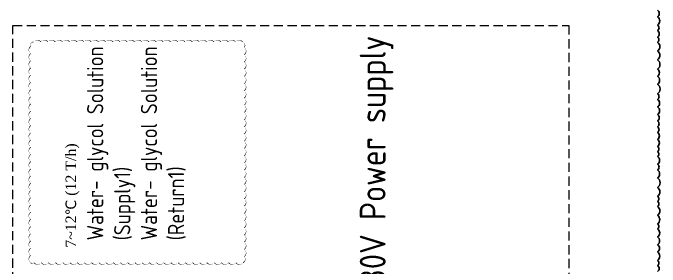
# Model space of a CAD drawing. Header units: millimetres. Extents: x -68339142 to 208, y -167 to 82456658.
# Drawn here: x -68334681 to -68333783, y 82451336 to 82451688 of the extents above; entities that cross this region are included whole.
import ezdxf

# ---------------------------------------------------------------- set-up
doc = ezdxf.new("R2010")
doc.units = ezdxf.units.MM
doc.header["$MEASUREMENT"] = 0
doc.linetypes.add('HIDDEN', pattern=[9.525, 6.35, -3.175])
doc.layers.add('Langurage', color=7, linetype='Continuous', lineweight=0)
doc.layers.add('压缩空气', color=130, linetype='Continuous')
doc.layers.add('批注和笔记', color=7, linetype='Continuous')
doc.styles.get("Standard").update_dxf_attribs({"font": 'gbenor.shx', "bigfont": 'gbcbig.shx'})

# ---------------------------------------------------------------- blocks, each defined once
blk = doc.blocks.new('*N514')
at = {"color": 0, "linetype": 'Continuous'}
blk.add_line((298.71, 12.57), (298.71, 12.57), dxfattribs=at)
at = {"color": 0}
blk.add_lwpolyline([(0, 0, 0, 1, -0.520567), (0, 10, 0, 1, -0.520567), (0, 20, 0, 1, -0.520567), (0, 30, 0, 1, -0.520567), (0, 40, 0, 1, -0.520567), (0, 50, 0, 1, -0.520567), (0, 60, 0, 1, -0.520567), (0, 70, 0, 1, -0.520567), (0, 80, 0, 1, -0.520567), (0, 90, 0, 1, -0.520567), (0, 100, 0, 1, -0.520567), (0, 110, 0, 1, -0.520567), (0, 120, 0, 1, -0.520567), (0, 130, 0, 1, -0.520567), (0, 140, 0, 1, -0.520567), (0, 150, 0, 1, -0.520567), (0, 160, 0, 1, -0.520567), (0, 170, 0, 1, -0.520567), (0, 180, 0, 1, -0.520567), (0, 190, 0, 1, -0.520567), (0, 200, 0, 1, -0.520567), (0, 210, 0, 1, -0.520567), (0, 220, 0, 1, -0.520567), (0, 230, 0, 1, -0.520567), (0, 240, 0, 1, -0.520567), (0, 250, 0, 1, -0.520567), (0, 260, 0, 1, -0.520567), (0, 270, 0, 1, -0.520567), (0, 280, 0, 1, -0.520567), (0, 290, 0, 1, -0.520567), (0, 300, 0, 1, -0.520567), (3.9, 306.1, 0, 1, -0.520567), (13.9, 306.1, 0, 1, -0.520567), (23.9, 306.1, 0, 1, -0.520567), (33.9, 306.1, 0, 1, -0.520567), (43.9, 306.1, 0, 1, -0.520567), (53.9, 306.1, 0, 1, -0.520567), (63.9, 306.1, 0, 1, -0.520567), (73.9, 306.1, 0, 1, -0.520567), (83.9, 306.1, 0, 1, -0.520567), (93.9, 306.1, 0, 1, -0.520567), (103.9, 306.1, 0, 1, -0.520567), (113.9, 306.1, 0, 1, -0.520567), (123.9, 306.1, 0, 1, -0.520567), (133.9, 306.1, 0, 1, -0.520567), (143.9, 306.1, 0, 1, -0.520567), (153.9, 306.1, 0, 1, -0.520567), (163.9, 306.1, 0, 1, -0.520567), (173.9, 306.1, 0, 1, -0.520567), (183.9, 306.1, 0, 1, -0.520567), (193.9, 306.1, 0, 1, -0.520567), (203.9, 306.1, 0, 1, -0.520567), (213.9, 306.1, 0, 1, -0.520567), (223.9, 306.1, 0, 1, -0.520567), (233.9, 306.1, 0, 1, -0.520567), (243.9, 306.1, 0, 1, -0.520567), (253.9, 306.1, 0, 1, -0.520567), (263.9, 306.1, 0, 1, -0.520567), (273.9, 306.1, 0, 1, -0.520567), (283.9, 306.1, 0, 1, -0.520567), (293.9, 306.1, 0, 1, -0.520567), (296.16, 298.36, 0, 1, -0.520567), (296.16, 288.36, 0, 1, -0.520567), (296.16, 278.36, 0, 1, -0.520567), (296.16, 268.36, 0, 1, -0.520567), (296.16, 258.36, 0, 1, -0.520567), (296.16, 248.36, 0, 1, -0.520567), (296.16, 238.36, 0, 1, -0.520567), (296.16, 228.36, 0, 1, -0.520567), (296.16, 218.36, 0, 1, -0.520567), (296.16, 208.36, 0, 1, -0.520567), (296.16, 198.36, 0, 1, -0.520567), (296.16, 188.36, 0, 1, -0.520567), (296.16, 178.36, 0, 1, -0.520567), (296.16, 168.36, 0, 1, -0.520567), (296.16, 158.36, 0, 1, -0.520567), (296.16, 148.36, 0, 1, -0.520567), (296.16, 138.36, 0, 1, -0.520567), (296.16, 128.36, 0, 1, -0.520567), (296.16, 118.36, 0, 1, -0.520567), (296.16, 108.36, 0, 1, -0.520567), (296.16, 98.36, 0, 1, -0.520567), (296.16, 88.36, 0, 1, -0.520567), (296.16, 78.36, 0, 1, -0.520567), (296.16, 68.36, 0, 1, -0.520567), (296.16, 58.36, 0, 1, -0.520567), (296.16, 48.36, 0, 1, -0.520567), (296.16, 38.36, 0, 1, -0.520567), (296.16, 28.36, 0, 1, -0.520567), (296.16, 18.36, 0, 1, -0.520567), (296.16, 8.36, 0, 1, -0.520567), (294.53, 0, 0, 1, -0.520567), (284.53, 0, 0, 1, -0.520567), (274.53, 0, 0, 1, -0.520567), (264.53, 0, 0, 1, -0.520567), (254.53, 0, 0, 1, -0.520567), (244.53, 0, 0, 1, -0.520567), (234.53, 0, 0, 1, -0.520567), (224.53, 0, 0, 1, -0.520567), (214.53, 0, 0, 1, -0.520567), (204.53, 0, 0, 1, -0.520567), (194.53, 0, 0, 1, -0.520567), (184.53, 0, 0, 1, -0.520567), (174.53, 0, 0, 1, -0.520567), (164.53, 0, 0, 1, -0.520567), (154.53, 0, 0, 1, -0.520567), (144.53, 0, 0, 1, -0.520567), (134.53, 0, 0, 1, -0.520567), (124.53, 0, 0, 1, -0.520567), (114.53, 0, 0, 1, -0.520567), (104.53, 0, 0, 1, -0.520567), (94.53, 0, 0, 1, -0.520567), (84.53, 0, 0, 1, -0.520567), (74.53, 0, 0, 1, -0.520567), (64.53, 0, 0, 1, -0.520567), (54.53, 0, 0, 1, -0.520567), (44.53, 0, 0, 1, -0.520567), (34.53, 0, 0, 1, -0.520567), (24.53, 0, 0, 1, -0.520567), (14.53, 0, 0, 1, -0.520567), (4.53, 0, 0, 1, -0.520567), (0, 0, 0, 1, -0.520567)], format="xyseb", close=True, dxfattribs=at)

msp = doc.modelspace()

# ---------------------------------------------------------------- linework, layer by layer
msp.add_lwpolyline([(-68333786.481, 82451329.65441, 0.52056705), (-68333786.481, 82451337.82808, 0.52056705), (-68333786.481, 82451345.04591, 0.52056705), (-68333786.481, 82451356.86166, 0.52056705), (-68333786.481, 82451366.94233, 0.52056705), (-68333786.481, 82451377.63866, 0.52056705), (-68333786.481, 82451388.83428, 0.52056705), (-68333786.481, 82451395.76116, 0.52056705), (-68333786.481, 82451407.6703, 0.52056705), (-68333786.481, 82451419.84556, 0.52056705), (-68333786.481, 82451427.02758, 0.52056705), (-68333786.481, 82451434.11317, 0.52056705), (-68333786.481, 82451446.36024, 0.52056705), (-68333786.481, 82451459.57211, 0.52056705), (-68333786.481, 82451470.6835, 0.52056705), (-68333786.481, 82451478.62848, 0.52056705), (-68333786.481, 82451489.06866, 0.52056705), (-68333786.481, 82451495.9221, 0.52056705), (-68333786.481, 82451503.17716, 0.52056705), (-68333786.481, 82451512.95489, 0.52056705), (-68333786.481, 82451522.6909, 0.52056705), (-68333786.481, 82451530.51768, 0.52056705), (-68333786.481, 82451538.54425, 0.52056705), (-68333786.481, 82451547.4465, 0.52056705), (-68333786.481, 82451557.95117, 0.52056705), (-68333786.481, 82451568.32686, 0.52056705), (-68333786.481, 82451576.28873, 0.52056705), (-68333786.481, 82451589.52664, 0.52056705), (-68333786.481, 82451600.60323, 0.52056705), (-68333786.481, 82451610.52053, 0.52056705), (-68333786.481, 82451623.44369, 0.52056705), (-68333786.481, 82451635.63726, 0.52056705), (-68333786.481, 82451647.87477, 0.52056705), (-68333786.481, 82451654.92679, 0.52056705), (-68333786.481, 82451663.82456, 0.52056705), (-68333786.481, 82451671.59417, 0.52056705), (-68333786.481, 82451683.0207, 0.52056705), (-68333786.481, 82451692.16161, 0.52056705)], format="xyb")
at = {"layer": 'Langurage', "linetype": 'HIDDEN', "ltscale": 2}
msp.add_lwpolyline([(-68334680.84267, 82451670.99428), (-68333909.41083, 82451670.99428), (-68333909.41083, 82451201.68126), (-68334680.84267, 82451201.68126)], close=True, dxfattribs=at)

# ---------------------------------------------------------------- block references
at = {"layer": '批注和笔记', "color": 1}
msp.add_blockref('*N514', (-68334656.14682, 82451342.08617), dxfattribs=at)

# ---------------------------------------------------------------- texts
at = {"layer": 'Langurage', "linetype": 'ByBlock', "lineweight": 9, "insert": (-68334607.86115, 82451362.7958), "char_height": 14.56968345, "width": 193.4849559, "attachment_point": 1, "rotation": 90}
msp.add_mtext('{\\fTimes New Roman|b0|i0|c134|p18;7~12℃ \\fTimes New Roman|b0|i0|c0|p18;(12 T\\fTimes New Roman|b0|i0|c134|p18;/h)}', dxfattribs=at)
at = {"layer": '压缩空气', "color": 7, "linetype": 'ByBlock', "lineweight": 9, "attachment_point": 1, "rotation": 90}
for s, insert, char_height, width in [('380V Power supply', (-68334199.6487, 82451288.42867), 35.906881, 376.6615139), ('Water- glycol Solution\\P\\pxt2;(Supply1)', (-68334578.01157, 82451372.9575), 22.5212876, 304.5301917), ('Water- glycol Solution\\P(Return1)', (-68334503.37103, 82451372.9575), 22.5212876, 304.5301917)]:
    msp.add_mtext(s, dxfattribs=dict(at, insert=insert, char_height=char_height, width=width))

doc.saveas('drawing.dxf')
